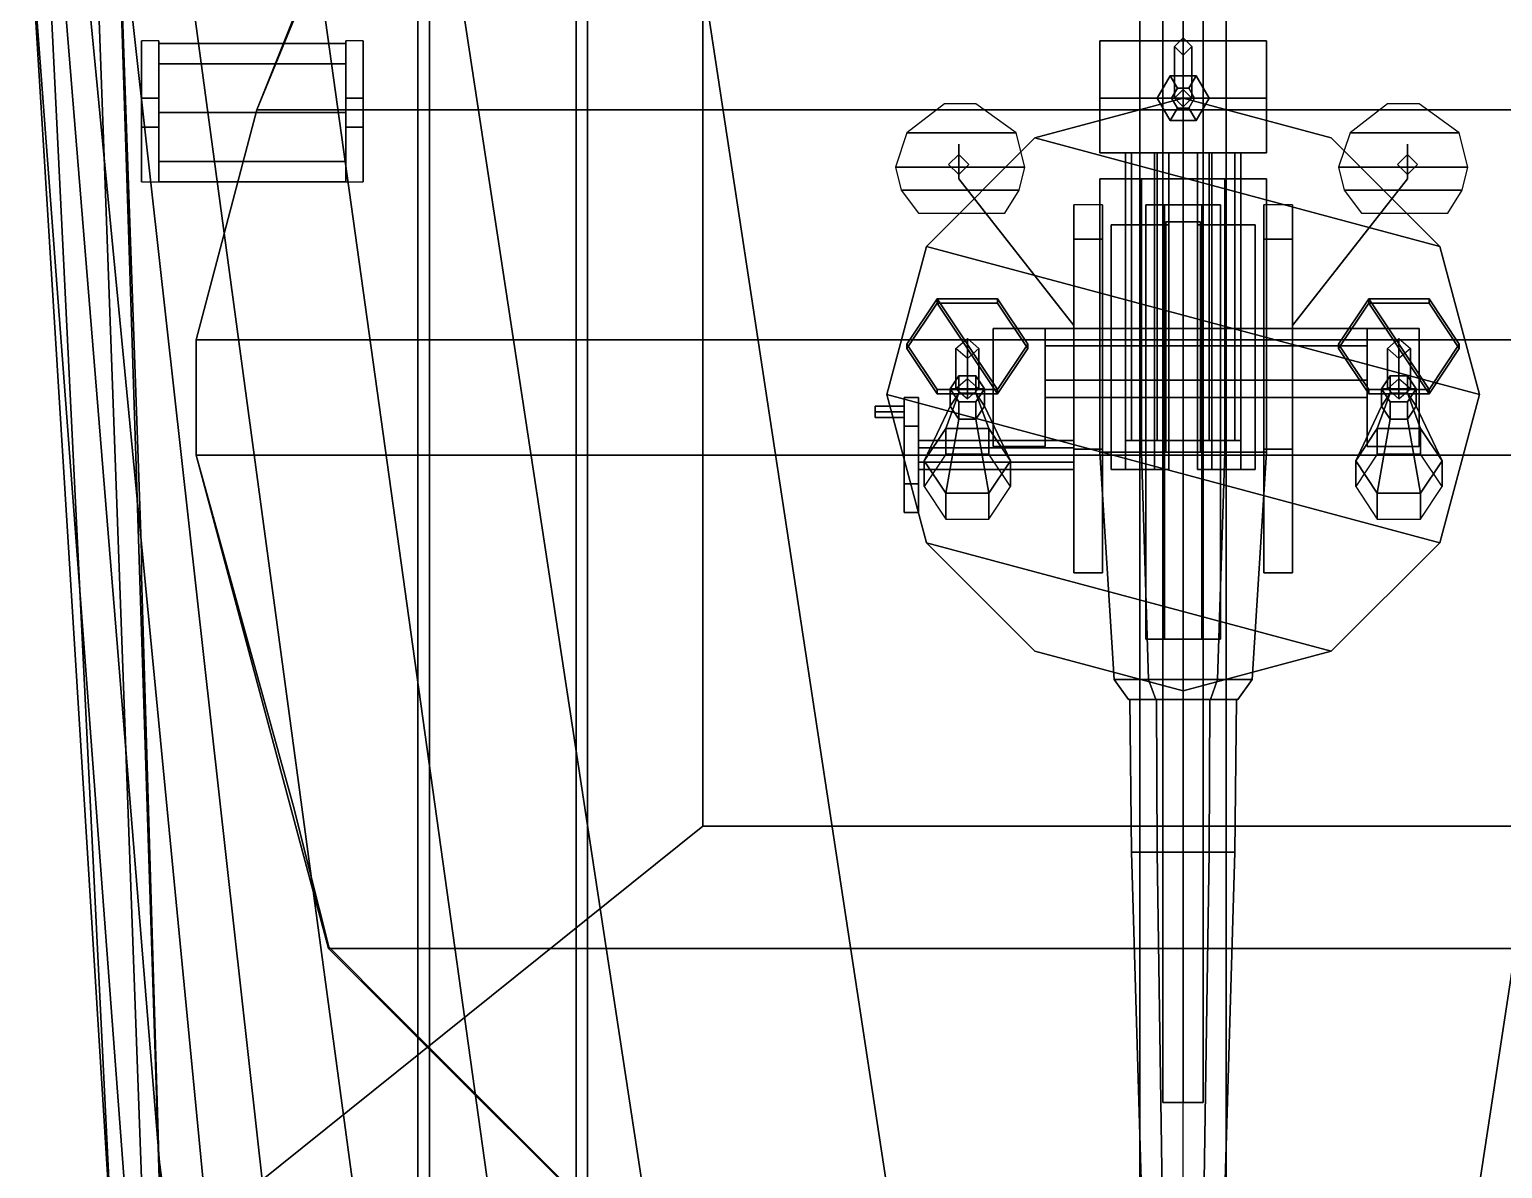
# Model space of a CAD drawing. Header units: millimetres. Extents: x -5 to 5, y -86 to 49.
# Drawn here: x -4.01 to 1.11, y -30.37 to -26.41 of the extents above; entities that cross this region are included whole.
import ezdxf

# ---------------------------------------------------------------- set-up
doc = ezdxf.new("R2010")
doc.units = ezdxf.units.MM
for name, color, linetype in [('deck', 3, 'Continuous'), ('drawing', 9, 'Continuous'), ('gun', 1, 'Continuous'), ('h2', 6, 'Continuous'), ('railings', 6, 'Continuous'), ('rails', 4, 'Continuous'), ('sleeve', 5, 'Continuous'), ('superstructure', 2, 'Continuous'), ('turret', 2, 'Continuous')]:
    doc.layers.add(name, color=color, linetype=linetype)

msp = doc.modelspace()

# ---------------------------------------------------------------- linework, layer by layer
for points in [[(-0.07, -30.14, 18.4), (0, -30.14, 18.47), (0, -25.32, 16.34), (-0.07, -25.32, 16.27)], [(0, -30.14, 18.33), (-0.07, -30.14, 18.4), (-0.07, -25.32, 16.27), (0, -25.32, 16.2)], [(0, -30.14, 18.47), (0.07, -30.14, 18.4), (0.07, -25.32, 16.27), (0, -25.32, 16.34)], [(0.07, -30.14, 18.4), (0, -30.14, 18.33), (0, -25.32, 16.2), (0.07, -25.32, 16.27)], [(0, -30.69, -2.18), (0, -26.03, -2.72), (0.15, -26.03, -2.69), (0.15, -30.69, -2.15)], [(0.15, -30.69, -2.15), (0.15, -26.03, -2.69), (1.7, -26.03, -2.31), (0.99, -30.69, -1.98)], [(0.99, -30.69, -1.98), (1.7, -26.03, -2.31), (2.55, -26.03, -1.96), (1.84, -30.69, -1.75)], [(-3.56, -26.65, 3.3), (-3.56, -26.45, 2.52), (-3.62, -26.45, 2.52), (-3.62, -26.65, 3.3)], [(-3.62, -26.65, 3.3), (-3.62, -26.45, 2.52), (-3.62, -26.94, 2.52), (-3.62, -26.75, 3.3)], [(-3.56, -26.94, 2.52), (-3.56, -26.45, 2.52), (-3.56, -26.65, 3.3), (-3.56, -26.75, 3.3)], [(-3.56, -26.46, 3.21), (-3.56, -26.5303, 3.3797), (-2.91, -26.5303, 3.3797), (-2.91, -26.46, 3.21)], [(-3.56, -26.5303, 3.0403), (-3.56, -26.46, 3.21), (-2.91, -26.46, 3.21), (-2.91, -26.5303, 3.0403)], [(-3.56, -26.46, 3.21), (-3.56, -26.8697, 3.0403), (-3.56, -26.94, 3.21), (-3.56, -26.5303, 3.3797)], [(-3.56, -26.5303, 3.0403), (-3.56, -26.7, 2.97), (-3.56, -26.8697, 3.0403), (-3.56, -26.46, 3.21)], [(-2.91, -26.65, 3.3), (-2.91, -26.45, 2.52), (-2.91, -26.94, 2.52), (-2.91, -26.75, 3.3)], [(-2.85, -26.65, 3.3), (-2.85, -26.45, 2.52), (-2.91, -26.45, 2.52), (-2.91, -26.65, 3.3)], [(-2.91, -26.5303, 3.3797), (-2.91, -26.94, 3.21), (-2.91, -26.8697, 3.0403), (-2.91, -26.46, 3.21)], [(-2.91, -26.46, 3.21), (-2.91, -26.8697, 3.0403), (-2.91, -26.7, 2.97), (-2.91, -26.5303, 3.0403)], [(-2.85, -26.94, 2.52), (-2.85, -26.45, 2.52), (-2.85, -26.65, 3.3), (-2.85, -26.75, 3.3)], [(-3.56, -26.5303, 3.3797), (-3.56, -26.7, 3.45), (-2.91, -26.7, 3.45), (-2.91, -26.5303, 3.3797)], [(-3.56, -26.7, 2.97), (-3.56, -26.5303, 3.0403), (-2.91, -26.5303, 3.0403), (-2.91, -26.7, 2.97)], [(-3.56, -26.5303, 3.3797), (-3.56, -26.94, 3.21), (-3.56, -26.8697, 3.3797), (-3.56, -26.7, 3.45)], [(-2.91, -26.7, 3.45), (-2.91, -26.8697, 3.3797), (-2.91, -26.94, 3.21), (-2.91, -26.5303, 3.3797)], [(-3.56, -26.75, 3.3), (-3.56, -26.65, 3.3), (-3.62, -26.65, 3.3), (-3.62, -26.75, 3.3)], [(-2.85, -26.75, 3.3), (-2.85, -26.65, 3.3), (-2.91, -26.65, 3.3), (-2.91, -26.75, 3.3)], [(-3.56, -26.7, 3.45), (-3.56, -26.8697, 3.3797), (-2.91, -26.8697, 3.3797), (-2.91, -26.7, 3.45)], [(-3.56, -26.8697, 3.0403), (-3.56, -26.7, 2.97), (-2.91, -26.7, 2.97), (-2.91, -26.8697, 3.0403)], [(-3.62, -26.75, 3.3), (-3.62, -26.94, 2.52), (-3.56, -26.94, 2.52), (-3.56, -26.75, 3.3)], [(-2.91, -26.75, 3.3), (-2.91, -26.94, 2.52), (-2.85, -26.94, 2.52), (-2.85, -26.75, 3.3)], [(-3.56, -26.8697, 3.3797), (-3.56, -26.94, 3.21), (-2.91, -26.94, 3.21), (-2.91, -26.8697, 3.3797)], [(-3.56, -26.94, 3.21), (-3.56, -26.8697, 3.0403), (-2.91, -26.8697, 3.0403), (-2.91, -26.94, 3.21)], [(0, -30.14, 18.47), (-0.07, -30.14, 18.4), (0, -30.14, 18.33), (0.07, -30.14, 18.4)]]:
    msp.add_3dface(points)
at = {"layer": 'deck', "color": 3}
for points in [[(-1.67, -29.18, 2.547), (-1.67, -26.03, 2.52), (-3.7, -26.03, 2.52), (-3.55, -30.69, 2.56)], [(3.55, -30.69, 2.56), (1.67, -29.18, 2.547), (-1.67, -29.18, 2.547), (-3.55, -30.69, 2.56)]]:
    msp.add_3dface(points, dxfattribs=at)
at = {"layer": 'drawing', "extrusion": (1, -1.22461e-16, 0)}
msp.add_line((0, -48.93, -5.93), (0, 48.93, -5.93), dxfattribs=at)
at = {"layer": 'gun'}
for points in [[(-0.29, -26.84, 6.32), (-0.29, -26.84, 7.05), (-0.29, -26.45, 7.05), (-0.29, -26.45, 6.32)], [(-0.29, -26.45, 6.32), (-0.29, -26.45, 7.05), (0.29, -26.45, 7.05), (0.29, -26.45, 6.32)], [(-0.29, -26.84, 6.14), (-0.29, -26.84, 6.32), (-0.29, -26.45, 6.32), (-0.29, -26.65, 6.14)], [(-0.29, -26.65, 6.14), (-0.29, -26.45, 6.32), (0.29, -26.45, 6.32), (0.29, -26.65, 6.14)], [(-0.29, -26.45, 7.05), (-0.29, -26.84, 7.05), (0.29, -26.84, 7.05), (0.29, -26.45, 7.05)], [(-0.03, -26.47, 7.38), (0, -26.44, 7.38), (0, -26.44, 7.23), (-0.03, -26.47, 7.26)], [(0, -26.62, 7.23), (-0.03, -26.65, 7.26), (-0.03, -26.47, 7.26), (0, -26.44, 7.23)], [(0.03, -26.47, 7.38), (0, -26.44, 7.38), (-0.03, -26.47, 7.38), (0, -26.5, 7.38)], [(-0.03, -26.65, 7.26), (0, -26.68, 7.29), (0, -26.5, 7.29), (-0.03, -26.47, 7.26)], [(0, -26.5, 7.38), (-0.03, -26.47, 7.38), (-0.03, -26.47, 7.26), (0, -26.5, 7.29)], [(0, -26.44, 7.38), (0.03, -26.47, 7.38), (0.03, -26.47, 7.26), (0, -26.44, 7.23)], [(0.03, -26.65, 7.26), (0, -26.62, 7.23), (0, -26.44, 7.23), (0.03, -26.47, 7.26)], [(0, -26.68, 7.29), (0.03, -26.65, 7.26), (0.03, -26.47, 7.26), (0, -26.5, 7.29)], [(0.03, -26.47, 7.38), (0, -26.5, 7.38), (0, -26.5, 7.29), (0.03, -26.47, 7.26)], [(0.29, -26.45, 7.05), (0.29, -26.84, 7.05), (0.29, -26.84, 6.32), (0.29, -26.45, 6.32)], [(0.29, -26.45, 6.32), (0.29, -26.84, 6.32), (0.29, -26.84, 6.14), (0.29, -26.65, 6.14)], [(-0.045, -26.5721, 7.05), (-0.09, -26.65, 7.05), (-0.09, -26.65, 7.1), (-0.045, -26.5721, 7.1)], [(-0.045, -26.5721, 7.1), (-0.09, -26.65, 7.1), (-0.04, -26.65, 7.19), (-0.02, -26.6154, 7.19)], [(0.045, -26.5721, 7.05), (-0.045, -26.5721, 7.05), (-0.045, -26.5721, 7.1), (0.045, -26.5721, 7.1)], [(0.045, -26.5721, 7.1), (-0.045, -26.5721, 7.1), (-0.02, -26.6154, 7.19), (0.02, -26.6154, 7.19)], [(0.09, -26.65, 7.1), (0.045, -26.5721, 7.1), (0.02, -26.6154, 7.19), (0.04, -26.65, 7.19)], [(0.09, -26.65, 7.05), (0.045, -26.5721, 7.05), (0.045, -26.5721, 7.1), (0.09, -26.65, 7.1)], [(-0.04, -26.65, 7.19), (0.04, -26.65, 7.19), (0.02, -26.6154, 7.19), (-0.02, -26.6154, 7.19)], [(0, -26.62, 7.19), (-0.03, -26.65, 7.19), (-0.03, -26.65, 7.26), (0, -26.62, 7.23)], [(0.03, -26.65, 7.19), (0, -26.62, 7.19), (0, -26.62, 7.23), (0.03, -26.65, 7.26)], [(0.29, -26.65, 6.14), (0.29, -26.84, 6.14), (-0.29, -26.84, 6.14), (-0.29, -26.65, 6.14)], [(-0.09, -26.65, 7.05), (-0.045, -26.7279, 7.05), (-0.045, -26.7279, 7.1), (-0.09, -26.65, 7.1)], [(-0.09, -26.65, 7.1), (-0.045, -26.7279, 7.1), (-0.02, -26.6846, 7.19), (-0.04, -26.65, 7.19)], [(-0.02, -26.6846, 7.19), (0.02, -26.6846, 7.19), (0.04, -26.65, 7.19), (-0.04, -26.65, 7.19)], [(-0.03, -26.65, 7.19), (0, -26.68, 7.19), (0, -26.68, 7.29), (-0.03, -26.65, 7.26)], [(0, -26.68, 7.19), (0.03, -26.65, 7.19), (0.03, -26.65, 7.26), (0, -26.68, 7.29)], [(0.045, -26.7279, 7.1), (0.09, -26.65, 7.1), (0.04, -26.65, 7.19), (0.02, -26.6846, 7.19)], [(0.045, -26.7279, 7.05), (0.09, -26.65, 7.05), (0.09, -26.65, 7.1), (0.045, -26.7279, 7.1)], [(-0.045, -26.7279, 7.1), (0.045, -26.7279, 7.1), (0.02, -26.6846, 7.19), (-0.02, -26.6846, 7.19)], [(-0.045, -26.7279, 7.05), (0.045, -26.7279, 7.05), (0.045, -26.7279, 7.1), (-0.045, -26.7279, 7.1)], [(0.29, -26.84, 6.32), (0.29, -26.84, 7.05), (-0.29, -26.84, 7.05), (-0.29, -26.84, 6.32)], [(0.29, -26.84, 6.14), (0.29, -26.84, 6.32), (-0.29, -26.84, 6.32), (-0.29, -26.84, 6.14)], [(-0.2, -26.84, 6.95), (-0.15, -26.84, 6.9), (-0.15, -27.84, 6.9), (-0.2, -27.84, 6.95)], [(-0.15, -26.84, 7), (-0.2, -26.84, 6.95), (-0.2, -27.84, 6.95), (-0.15, -27.84, 7)], [(-0.09, -26.84, 6.8259), (-0.18, -26.84, 6.67), (-0.18, -27.84, 6.67), (-0.09, -27.84, 6.8259)], [(-0.18, -26.84, 6.67), (-0.09, -26.84, 6.5141), (-0.09, -27.84, 6.5141), (-0.18, -27.84, 6.67)], [(-0.15, -26.84, 6.9), (-0.1, -26.84, 6.95), (-0.1, -27.84, 6.95), (-0.15, -27.84, 6.9)], [(-0.1, -26.84, 6.95), (-0.15, -26.84, 7), (-0.15, -27.84, 7), (-0.1, -27.84, 6.95)], [(-0.09, -26.84, 6.5141), (0.09, -26.84, 6.5141), (0.09, -27.84, 6.5141), (-0.09, -27.84, 6.5141)], [(0.09, -26.84, 6.8259), (-0.09, -26.84, 6.8259), (-0.09, -27.84, 6.8259), (0.09, -27.84, 6.8259)], [(-0.05, -26.84, 6.23), (0, -26.84, 6.18), (0, -27.84, 6.18), (-0.05, -27.84, 6.23)], [(0, -26.84, 6.28), (-0.05, -26.84, 6.23), (-0.05, -27.84, 6.23), (0, -27.84, 6.28)], [(0, -26.84, 6.18), (0.05, -26.84, 6.23), (0.05, -27.84, 6.23), (0, -27.84, 6.18)], [(0.05, -26.84, 6.23), (0, -26.84, 6.28), (0, -27.84, 6.28), (0.05, -27.84, 6.23)], [(0.18, -26.84, 6.67), (0.09, -26.84, 6.8259), (0.09, -27.84, 6.8259), (0.18, -27.84, 6.67)], [(0.09, -26.84, 6.5141), (0.18, -26.84, 6.67), (0.18, -27.84, 6.67), (0.09, -27.84, 6.5141)], [(0.1, -26.84, 6.95), (0.15, -26.84, 6.9), (0.15, -27.84, 6.9), (0.1, -27.84, 6.95)], [(0.15, -26.84, 7), (0.1, -26.84, 6.95), (0.1, -27.84, 6.95), (0.15, -27.84, 7)], [(0.15, -26.84, 6.9), (0.2, -26.84, 6.95), (0.2, -27.84, 6.95), (0.15, -27.84, 6.9)], [(0.2, -26.84, 6.95), (0.15, -26.84, 7), (0.15, -27.84, 7), (0.2, -27.84, 6.95)], [(-0.18, -29.27, 6.67), (-0.09, -29.27, 6.8259), (-0.0925, -28.74, 6.8302), (-0.185, -28.74, 6.67)], [(-0.09, -29.27, 6.5141), (-0.18, -29.27, 6.67), (-0.185, -28.74, 6.67), (-0.0925, -28.74, 6.5098)], [(0.09, -29.27, 6.5141), (-0.09, -29.27, 6.5141), (-0.0925, -28.74, 6.5098), (0.0925, -28.74, 6.5098)], [(-0.09, -29.27, 6.8259), (0.09, -29.27, 6.8259), (0.0925, -28.74, 6.8302), (-0.0925, -28.74, 6.8302)], [(0.09, -29.27, 6.8259), (0.18, -29.27, 6.67), (0.185, -28.74, 6.67), (0.0925, -28.74, 6.8302)], [(0.18, -29.27, 6.67), (0.09, -29.27, 6.5141), (0.0925, -28.74, 6.5098), (0.185, -28.74, 6.67)], [(-0.055, -31.63, 6.5747), (-0.11, -31.63, 6.67), (-0.18, -29.27, 6.67), (-0.09, -29.27, 6.5141)], [(-0.11, -31.63, 6.67), (-0.055, -31.63, 6.7653), (-0.09, -29.27, 6.8259), (-0.18, -29.27, 6.67)], [(0.055, -31.63, 6.5747), (-0.055, -31.63, 6.5747), (-0.09, -29.27, 6.5141), (0.09, -29.27, 6.5141)], [(-0.055, -31.63, 6.7653), (0.055, -31.63, 6.7653), (0.09, -29.27, 6.8259), (-0.09, -29.27, 6.8259)], [(0.11, -31.63, 6.67), (0.055, -31.63, 6.5747), (0.09, -29.27, 6.5141), (0.18, -29.27, 6.67)], [(0.055, -31.63, 6.7653), (0.11, -31.63, 6.67), (0.18, -29.27, 6.67), (0.09, -29.27, 6.8259)]]:
    msp.add_3dface(points, dxfattribs=at)
at = {"layer": 'h2'}
for points in [[(-3.53, -30.69, -0.25), (-3.91, -26.03, -0.25), (-4.01, -26.03, 0.25), (-3.66, -30.69, 0.25)], [(-3.66, -30.69, 0.25), (-4.01, -26.03, 0.25), (-4.01, -26.03, 0.77), (-3.72, -30.69, 0.77)], [(-3.72, -30.69, 0.77), (-4.01, -26.03, 0.77), (-3.95, -26.03, 1.35), (-3.72, -30.69, 1.35)], [(-3.72, -30.69, 1.35), (-3.95, -26.03, 1.35), (-3.78, -26.03, 2.2), (-3.61, -30.69, 2.2)], [(-3.38, -30.69, -0.53), (-3.83, -26.03, -0.53), (-3.91, -26.03, -0.25), (-3.53, -30.69, -0.25)], [(-3.17, -30.69, -0.83), (-3.69, -26.03, -0.83), (-3.83, -26.03, -0.53), (-3.38, -30.69, -0.53)], [(-3.61, -30.69, 2.2), (-3.78, -26.03, 2.2), (-3.7, -26.03, 2.43), (-3.55, -30.69, 2.47)], [(-3.55, -30.69, 2.47), (-3.7, -26.03, 2.43), (-3.7, -26.03, 2.52), (-3.55, -30.69, 2.56)], [(-2.85, -30.69, -1.16), (-3.48, -26.03, -1.16), (-3.69, -26.03, -0.83), (-3.17, -30.69, -0.83)], [(-2.38, -30.69, -1.51), (-3.03, -26.03, -1.65), (-3.48, -26.03, -1.16), (-2.85, -30.69, -1.16)], [(-1.84, -30.69, -1.75), (-2.55, -26.03, -1.96), (-3.03, -26.03, -1.65), (-2.38, -30.69, -1.51)], [(-0.99, -30.69, -1.98), (-1.7, -26.03, -2.31), (-2.55, -26.03, -1.96), (-1.84, -30.69, -1.75)], [(-0.15, -30.69, -2.15), (-0.15, -26.03, -2.69), (-1.7, -26.03, -2.31), (-0.99, -30.69, -1.98)], [(0, -30.69, -2.18), (0, -26.03, -2.72), (-0.15, -26.03, -2.69), (-0.15, -30.69, -2.15)]]:
    msp.add_3dface(points, dxfattribs=at)
at = {"layer": 'railings'}
for points in [[(-3.72, -25.41, 3.15), (-3.72, -25.41, 3.18), (-3.62, -28.23, 3.25), (-3.62, -28.23, 3.22)], [(-3.62, -28.23, 3.22), (-3.62, -28.23, 3.25), (-3.72, -25.41, 3.18), (-3.72, -25.41, 3.15)], [(-3.62, -28.23, 3.73), (-3.62, -28.23, 3.76), (-3.72, -25.41, 3.69), (-3.72, -25.41, 3.66)], [(-3.72, -25.41, 3.66), (-3.72, -25.41, 3.69), (-3.62, -28.23, 3.76), (-3.62, -28.23, 3.73)], [(-3.22, -26.69, 5.6), (-3.22, -26.69, 5.63), (-2.92, -25.96, 5.63), (-2.92, -25.96, 5.6)], [(-2.92, -25.96, 5.6), (-2.92, -25.96, 5.63), (-3.22, -26.69, 5.63), (-3.22, -26.69, 5.6)], [(-2.92, -25.96, 6.11), (-2.92, -25.96, 6.14), (-3.22, -26.69, 6.14), (-3.22, -26.69, 6.11)], [(-3.22, -26.69, 6.11), (-3.22, -26.69, 6.14), (-2.92, -25.96, 6.14), (-2.92, -25.96, 6.11)], [(-3.43, -27.49, 5.6), (-3.43, -27.49, 5.63), (-3.22, -26.69, 5.63), (-3.22, -26.69, 5.6)], [(-3.22, -26.69, 5.6), (-3.22, -26.69, 5.63), (-3.43, -27.49, 5.63), (-3.43, -27.49, 5.6)], [(-3.22, -26.69, 6.11), (-3.22, -26.69, 6.14), (-3.43, -27.49, 6.14), (-3.43, -27.49, 6.11)], [(-3.43, -27.49, 6.11), (-3.43, -27.49, 6.14), (-3.22, -26.69, 6.14), (-3.22, -26.69, 6.11)], [(-3.43, -27.49, 5.6), (-3.43, -27.49, 5.63), (-3.43, -27.81, 5.63), (-3.43, -27.81, 5.6)], [(-3.43, -27.81, 5.6), (-3.43, -27.81, 5.63), (-3.43, -27.49, 5.63), (-3.43, -27.49, 5.6)], [(-3.43, -27.81, 6.11), (-3.43, -27.81, 6.14), (-3.43, -27.49, 6.14), (-3.43, -27.49, 6.11)], [(-3.43, -27.49, 6.11), (-3.43, -27.49, 6.14), (-3.43, -27.81, 6.14), (-3.43, -27.81, 6.11)], [(-3.43, -27.89, 5.03), (-3.43, -27.81, 5.03), (-3.43, -27.81, 6.14), (-3.43, -27.89, 6.14)], [(-3.43, -27.89, 6.14), (-3.43, -27.81, 6.14), (-3.43, -27.81, 5.03), (-3.43, -27.89, 5.03)], [(-3.09, -29.12, 5.6), (-3.09, -29.12, 5.63), (-3.43, -27.89, 5.63), (-3.43, -27.89, 5.6)], [(-3.43, -27.89, 5.6), (-3.43, -27.89, 5.63), (-3.09, -29.12, 5.63), (-3.09, -29.12, 5.6)], [(-3.43, -27.89, 6.11), (-3.43, -27.89, 6.14), (-3.09, -29.12, 6.14), (-3.09, -29.12, 6.11)], [(-3.09, -29.12, 6.11), (-3.09, -29.12, 6.14), (-3.43, -27.89, 6.14), (-3.43, -27.89, 6.11)], [(-3.62, -28.31, 3.76), (-3.62, -28.23, 3.76), (-3.62, -28.23, 2.53), (-3.62, -28.31, 2.53)], [(-3.62, -28.31, 2.53), (-3.62, -28.23, 2.53), (-3.62, -28.23, 3.76), (-3.62, -28.31, 3.76)], [(-3.62, -28.31, 3.22), (-3.62, -28.31, 3.25), (-3.56, -30.33, 3.25), (-3.56, -30.33, 3.22)], [(-3.56, -30.33, 3.22), (-3.56, -30.33, 3.25), (-3.62, -28.31, 3.25), (-3.62, -28.31, 3.22)], [(-3.56, -30.33, 3.73), (-3.56, -30.33, 3.76), (-3.62, -28.31, 3.76), (-3.62, -28.31, 3.73)], [(-3.62, -28.31, 3.73), (-3.62, -28.31, 3.76), (-3.56, -30.33, 3.76), (-3.56, -30.33, 3.73)], [(-3.07, -29.2, 5.03), (-3.09, -29.12, 5.03), (-3.09, -29.12, 6.14), (-3.07, -29.2, 6.14)], [(-3.07, -29.2, 6.14), (-3.09, -29.12, 6.14), (-3.09, -29.12, 5.03), (-3.07, -29.2, 5.03)], [(-3.07, -29.2, 5.6), (-3.07, -29.2, 5.63), (-2.97, -29.6, 5.63), (-2.97, -29.6, 5.6)], [(-2.97, -29.6, 5.6), (-2.97, -29.6, 5.63), (-3.07, -29.2, 5.63), (-3.07, -29.2, 5.6)], [(-2.97, -29.6, 6.11), (-2.97, -29.6, 6.14), (-3.07, -29.2, 6.14), (-3.07, -29.2, 6.11)], [(-3.07, -29.2, 6.11), (-3.07, -29.2, 6.14), (-2.97, -29.6, 6.14), (-2.97, -29.6, 6.11)], [(-2.97, -29.6, 5.6), (-2.97, -29.6, 5.63), (-2.74, -29.83, 5.63), (-2.74, -29.83, 5.6)], [(-2.74, -29.83, 5.6), (-2.74, -29.83, 5.63), (-2.97, -29.6, 5.63), (-2.97, -29.6, 5.6)], [(-2.74, -29.83, 6.11), (-2.74, -29.83, 6.14), (-2.97, -29.6, 6.14), (-2.97, -29.6, 6.11)], [(-2.97, -29.6, 6.11), (-2.97, -29.6, 6.14), (-2.74, -29.83, 6.14), (-2.74, -29.83, 6.11)], [(-2.66, -29.91, 6.14), (-2.74, -29.83, 6.14), (-2.74, -29.83, 5.03), (-2.66, -29.91, 5.03)], [(-2.66, -29.91, 5.03), (-2.74, -29.83, 5.03), (-2.74, -29.83, 6.14), (-2.66, -29.91, 6.14)], [(-1.71, -30.86, 5.6), (-1.71, -30.86, 5.63), (-2.66, -29.91, 5.63), (-2.66, -29.91, 5.6)], [(-2.66, -29.91, 5.6), (-2.66, -29.91, 5.63), (-1.71, -30.86, 5.63), (-1.71, -30.86, 5.6)], [(-2.66, -29.91, 6.11), (-2.66, -29.91, 6.14), (-1.71, -30.86, 6.14), (-1.71, -30.86, 6.11)], [(-1.71, -30.86, 6.11), (-1.71, -30.86, 6.14), (-2.66, -29.91, 6.14), (-2.66, -29.91, 6.11)], [(-3.55, -30.41, 3.76), (-3.56, -30.33, 3.76), (-3.56, -30.33, 2.55), (-3.55, -30.41, 2.55)], [(-3.55, -30.41, 2.55), (-3.56, -30.33, 2.55), (-3.56, -30.33, 3.76), (-3.55, -30.41, 3.76)]]:
    msp.add_3dface(points, dxfattribs=at)
at = {"layer": 'rails'}
for points in [[(-2.66, -26.03, 2.6), (-2.66, -26.03, 2.52), (-2.66, -30.69, 2.56), (-2.66, -30.69, 2.64)], [(-2.62, -30.69, 2.64), (-2.62, -26.03, 2.6), (-2.66, -26.03, 2.6), (-2.66, -30.69, 2.64)], [(-2.62, -30.69, 2.56), (-2.62, -26.03, 2.52), (-2.62, -26.03, 2.6), (-2.62, -30.69, 2.64)], [(-2.07, -30.69, 2.64), (-2.07, -26.03, 2.6), (-2.11, -26.03, 2.6), (-2.11, -30.69, 2.64)], [(-2.11, -26.03, 2.6), (-2.11, -26.03, 2.52), (-2.11, -30.69, 2.56), (-2.11, -30.69, 2.64)], [(-2.07, -30.69, 2.56), (-2.07, -26.03, 2.52), (-2.07, -26.03, 2.6), (-2.07, -30.69, 2.64)]]:
    msp.add_3dface(points, dxfattribs=at)
at = {"layer": 'sleeve'}
for points in [[(0.29, -26.93, 6.67), (-0.29, -26.93, 6.67), (-0.145, -26.93, 6.9211), (0.145, -26.93, 6.9211)], [(-0.145, -26.93, 6.9211), (-0.29, -26.93, 6.67), (-0.29, -27.88, 6.67), (-0.145, -27.88, 6.9211)], [(0.145, -26.93, 6.4189), (-0.145, -26.93, 6.4189), (-0.29, -26.93, 6.67), (0.29, -26.93, 6.67)], [(-0.29, -26.93, 6.67), (-0.145, -26.93, 6.4189), (-0.145, -27.88, 6.4189), (-0.29, -27.88, 6.67)], [(-0.145, -26.93, 6.4189), (0.145, -26.93, 6.4189), (0.145, -27.88, 6.4189), (-0.145, -27.88, 6.4189)], [(0.145, -26.93, 6.9211), (-0.145, -26.93, 6.9211), (-0.145, -27.88, 6.9211), (0.145, -27.88, 6.9211)], [(0.29, -26.93, 6.67), (0.145, -26.93, 6.9211), (0.145, -27.88, 6.9211), (0.29, -27.88, 6.67)], [(0.145, -26.93, 6.4189), (0.29, -26.93, 6.67), (0.29, -27.88, 6.67), (0.145, -27.88, 6.4189)], [(0.065, -27.02, 6.0974), (-0.065, -27.02, 6.0974), (-0.13, -27.02, 6.21), (0.13, -27.02, 6.21)], [(0.13, -27.02, 6.21), (-0.13, -27.02, 6.21), (-0.065, -27.02, 6.3226), (0.065, -27.02, 6.3226)], [(-0.13, -27.02, 6.21), (-0.065, -27.02, 6.0974), (-0.065, -28.53, 6.0974), (-0.13, -28.53, 6.21)], [(-0.065, -27.02, 6.3226), (-0.13, -27.02, 6.21), (-0.13, -28.53, 6.21), (-0.065, -28.53, 6.3226)], [(-0.065, -27.02, 6.0974), (0.065, -27.02, 6.0974), (0.065, -28.53, 6.0974), (-0.065, -28.53, 6.0974)], [(0.065, -27.02, 6.3226), (-0.065, -27.02, 6.3226), (-0.065, -28.53, 6.3226), (0.065, -28.53, 6.3226)], [(0.065, -27.02, 6.0974), (0.13, -27.02, 6.21), (0.13, -28.53, 6.21), (0.065, -28.53, 6.0974)], [(0.13, -27.02, 6.21), (0.065, -27.02, 6.3226), (0.065, -28.53, 6.3226), (0.13, -28.53, 6.21)], [(0.06, -27.08, 6.32), (0.06, -27.88, 6.32), (-0.06, -27.88, 6.32), (-0.06, -27.08, 6.32)], [(-0.06, -27.08, 6.38), (-0.06, -27.88, 6.38), (0.06, -27.88, 6.38), (0.06, -27.08, 6.38)], [(-0.06, -27.08, 6.32), (-0.06, -27.08, 6.38), (0.06, -27.08, 6.38), (0.06, -27.08, 6.32)], [(-0.06, -27.88, 6.32), (-0.06, -27.88, 6.38), (-0.06, -27.08, 6.38), (-0.06, -27.08, 6.32)], [(0.06, -27.08, 6.38), (0.06, -27.88, 6.38), (0.06, -27.88, 6.32), (0.06, -27.08, 6.32)], [(-0.05, -27.09, 6.97), (-0.25, -27.09, 6.97), (-0.2, -27.09, 7.0566), (-0.1, -27.09, 7.0566)], [(-0.1, -27.09, 6.8834), (-0.2, -27.09, 6.8834), (-0.25, -27.09, 6.97), (-0.05, -27.09, 6.97)], [(-0.25, -27.09, 6.97), (-0.2, -27.09, 6.8834), (-0.2, -27.94, 6.8834), (-0.25, -27.94, 6.97)], [(-0.2, -27.09, 7.0566), (-0.25, -27.09, 6.97), (-0.25, -27.94, 6.97), (-0.2, -27.94, 7.0566)], [(-0.2, -27.09, 6.8834), (-0.1, -27.09, 6.8834), (-0.1, -27.94, 6.8834), (-0.2, -27.94, 6.8834)], [(-0.1, -27.09, 7.0566), (-0.2, -27.09, 7.0566), (-0.2, -27.94, 7.0566), (-0.1, -27.94, 7.0566)], [(-0.1, -27.09, 6.8834), (-0.05, -27.09, 6.97), (-0.05, -27.94, 6.97), (-0.1, -27.94, 6.8834)], [(-0.05, -27.09, 6.97), (-0.1, -27.09, 7.0566), (-0.1, -27.94, 7.0566), (-0.05, -27.94, 6.97)], [(0.2, -27.09, 6.8834), (0.1, -27.09, 6.8834), (0.05, -27.09, 6.97), (0.25, -27.09, 6.97)], [(0.25, -27.09, 6.97), (0.05, -27.09, 6.97), (0.1, -27.09, 7.0566), (0.2, -27.09, 7.0566)], [(0.05, -27.09, 6.97), (0.1, -27.09, 6.8834), (0.1, -27.94, 6.8834), (0.05, -27.94, 6.97)], [(0.1, -27.09, 7.0566), (0.05, -27.09, 6.97), (0.05, -27.94, 6.97), (0.1, -27.94, 7.0566)], [(0.1, -27.09, 6.8834), (0.2, -27.09, 6.8834), (0.2, -27.94, 6.8834), (0.1, -27.94, 6.8834)], [(0.2, -27.09, 7.0566), (0.1, -27.09, 7.0566), (0.1, -27.94, 7.0566), (0.2, -27.94, 7.0566)], [(0.2, -27.09, 6.8834), (0.25, -27.09, 6.97), (0.25, -27.94, 6.97), (0.2, -27.94, 6.8834)], [(0.25, -27.09, 6.97), (0.2, -27.09, 7.0566), (0.2, -27.94, 7.0566), (0.25, -27.94, 6.97)], [(-0.66, -27.86, 6.47), (-0.66, -27.86, 6.89), (-0.66, -27.45, 6.89), (-0.66, -27.45, 6.47)], [(-0.66, -27.45, 6.47), (-0.66, -27.45, 6.89), (-0.48, -27.45, 6.89), (-0.48, -27.45, 6.47)], [(-0.48, -27.45, 6.47), (-0.48, -27.86, 6.47), (-0.66, -27.86, 6.47), (-0.66, -27.45, 6.47)], [(-0.66, -27.45, 6.89), (-0.66, -27.86, 6.89), (-0.48, -27.86, 6.89), (-0.48, -27.45, 6.89)], [(0.64, -27.45, 6.59), (0.64, -27.51, 6.4861), (-0.48, -27.51, 6.4861), (-0.48, -27.45, 6.59)], [(0.64, -27.51, 6.6939), (0.64, -27.45, 6.59), (-0.48, -27.45, 6.59), (-0.48, -27.51, 6.6939)], [(-0.48, -27.45, 6.89), (-0.48, -27.86, 6.89), (-0.48, -27.86, 6.47), (-0.48, -27.45, 6.47)], [(0.64, -27.45, 6.48), (0.64, -27.45, 6.76), (0.82, -27.45, 6.76), (0.82, -27.45, 6.48)], [(0.64, -27.86, 6.48), (0.64, -27.86, 6.76), (0.64, -27.45, 6.76), (0.64, -27.45, 6.48)], [(0.82, -27.45, 6.48), (0.82, -27.86, 6.48), (0.64, -27.86, 6.48), (0.64, -27.45, 6.48)], [(0.64, -27.45, 6.76), (0.64, -27.86, 6.76), (0.82, -27.86, 6.76), (0.82, -27.45, 6.76)], [(0.82, -27.45, 6.76), (0.82, -27.86, 6.76), (0.82, -27.86, 6.48), (0.82, -27.45, 6.48)], [(0.64, -27.51, 6.4861), (0.64, -27.63, 6.4861), (-0.48, -27.63, 6.4861), (-0.48, -27.51, 6.4861)], [(0.64, -27.63, 6.6939), (0.64, -27.51, 6.6939), (-0.48, -27.51, 6.6939), (-0.48, -27.63, 6.6939)], [(0.64, -27.63, 6.4861), (0.64, -27.69, 6.59), (-0.48, -27.69, 6.59), (-0.48, -27.63, 6.4861)], [(0.64, -27.69, 6.59), (0.64, -27.63, 6.6939), (-0.48, -27.63, 6.6939), (-0.48, -27.69, 6.59)], [(-0.48, -27.86, 6.47), (-0.48, -27.86, 6.89), (-0.66, -27.86, 6.89), (-0.66, -27.86, 6.47)], [(-0.145, -27.88, 6.9211), (-0.29, -27.88, 6.67), (-0.24, -28.67, 6.67), (-0.12, -28.67, 6.8778)], [(-0.29, -27.88, 6.67), (-0.145, -27.88, 6.4189), (-0.12, -28.67, 6.4622), (-0.24, -28.67, 6.67)], [(-0.145, -27.88, 6.4189), (0.145, -27.88, 6.4189), (0.12, -28.67, 6.4622), (-0.12, -28.67, 6.4622)], [(0.145, -27.88, 6.9211), (-0.145, -27.88, 6.9211), (-0.12, -28.67, 6.8778), (0.12, -28.67, 6.8778)], [(0.06, -27.88, 6.32), (0.06, -27.88, 6.38), (-0.06, -27.88, 6.38), (-0.06, -27.88, 6.32)], [(0.29, -27.88, 6.67), (0.145, -27.88, 6.9211), (0.12, -28.67, 6.8778), (0.24, -28.67, 6.67)], [(0.145, -27.88, 6.4189), (0.29, -27.88, 6.67), (0.24, -28.67, 6.67), (0.12, -28.67, 6.4622)], [(0.82, -27.86, 6.48), (0.82, -27.86, 6.76), (0.64, -27.86, 6.76), (0.64, -27.86, 6.48)], [(-0.1, -27.94, 7.0566), (-0.2, -27.94, 7.0566), (-0.25, -27.94, 6.97), (-0.05, -27.94, 6.97)], [(-0.05, -27.94, 6.97), (-0.25, -27.94, 6.97), (-0.2, -27.94, 6.8834), (-0.1, -27.94, 6.8834)], [(0.25, -27.94, 6.97), (0.05, -27.94, 6.97), (0.1, -27.94, 6.8834), (0.2, -27.94, 6.8834)], [(0.2, -27.94, 7.0566), (0.1, -27.94, 7.0566), (0.05, -27.94, 6.97), (0.25, -27.94, 6.97)], [(0.13, -28.53, 6.21), (-0.13, -28.53, 6.21), (-0.065, -28.53, 6.0974), (0.065, -28.53, 6.0974)], [(0.065, -28.53, 6.3226), (-0.065, -28.53, 6.3226), (-0.13, -28.53, 6.21), (0.13, -28.53, 6.21)], [(-0.19, -28.74, 6.67), (-0.095, -28.74, 6.8345), (-0.12, -28.67, 6.8778), (-0.24, -28.67, 6.67)], [(-0.095, -28.74, 6.5055), (-0.19, -28.74, 6.67), (-0.24, -28.67, 6.67), (-0.12, -28.67, 6.4622)], [(0.095, -28.74, 6.5055), (-0.095, -28.74, 6.5055), (-0.12, -28.67, 6.4622), (0.12, -28.67, 6.4622)], [(-0.095, -28.74, 6.8345), (0.095, -28.74, 6.8345), (0.12, -28.67, 6.8778), (-0.12, -28.67, 6.8778)], [(0.095, -28.74, 6.8345), (0.19, -28.74, 6.67), (0.24, -28.67, 6.67), (0.12, -28.67, 6.8778)], [(0.19, -28.74, 6.67), (0.095, -28.74, 6.5055), (0.12, -28.67, 6.4622), (0.24, -28.67, 6.67)], [(-0.19, -28.74, 6.67), (0.19, -28.74, 6.67), (0.095, -28.74, 6.8345), (-0.095, -28.74, 6.8345)], [(-0.095, -28.74, 6.5055), (0.095, -28.74, 6.5055), (0.19, -28.74, 6.67), (-0.19, -28.74, 6.67)]]:
    msp.add_3dface(points, dxfattribs=at)
at = {"layer": 'superstructure'}
for points in [[(3.22, -26.69, 5.03), (1.62, -22.69, 5.03), (-1.62, -22.69, 5.03), (-3.22, -26.69, 5.03)], [(-1.62, -22.69, 5.03), (-1.62, -22.69, 4.92), (-3.22, -26.69, 4.92), (-3.22, -26.69, 5.03)], [(-1.67, -24.16, 4.92), (-1.67, -26.03, 2.52), (-1.67, -29.18, 2.547), (-1.67, -29.18, 4.92)], [(-3.22, -26.69, 5.03), (-3.43, -27.49, 5.03), (3.43, -27.49, 5.03), (3.22, -26.69, 5.03)], [(-3.22, -26.69, 4.92), (-3.43, -27.49, 4.92), (-3.43, -27.49, 5.03), (-3.22, -26.69, 5.03)], [(-3.43, -27.49, 4.92), (-3.43, -27.89, 4.92), (-3.43, -27.89, 5.03), (-3.43, -27.49, 5.03)], [(-3.43, -27.49, 5.03), (-3.43, -27.89, 5.03), (3.43, -27.89, 5.03), (3.43, -27.49, 5.03)], [(-3.43, -27.89, 4.92), (-2.9705, -29.605, 4.92), (-2.9705, -29.605, 5.03), (-3.43, -27.89, 5.03)], [(-3.43, -27.89, 5.03), (-2.9705, -29.605, 5.03), (2.9705, -29.605, 5.03), (3.43, -27.89, 5.03)], [(-1.67, -29.18, 4.92), (-1.67, -29.18, 2.547), (1.67, -29.18, 2.547), (1.67, -29.18, 4.92)], [(-2.9705, -29.605, 4.92), (-1.715, -30.8605, 4.92), (-1.715, -30.8605, 5.03), (-2.9705, -29.605, 5.03)], [(-2.9705, -29.605, 5.03), (-1.715, -30.8605, 5.03), (1.715, -30.8605, 5.03), (2.9705, -29.605, 5.03)]]:
    msp.add_3dface(points, dxfattribs=at)
at = {"layer": 'turret'}
for points in [[(-0.83, -26.67, 5.83), (-0.96, -26.77, 5.83), (-0.58, -26.77, 5.83), (-0.72, -26.67, 5.83)], [(0.515, -26.788, 5.31), (0, -26.65, 5.31), (-0.515, -26.788, 5.31), (0.892, -27.165, 5.31)], [(-0.515, -26.788, 5.31), (0, -26.65, 5.31), (0, -26.65, 5.03), (-0.515, -26.788, 5.03)], [(0, -26.65, 5.31), (0.515, -26.788, 5.31), (0.515, -26.788, 5.03), (0, -26.65, 5.03)], [(0.71, -26.67, 5.83), (0.58, -26.77, 5.83), (0.96, -26.77, 5.83), (0.82, -26.67, 5.83)], [(-0.96, -26.77, 5.83), (-1, -26.89, 5.83), (-0.55, -26.89, 5.83), (-0.58, -26.77, 5.83)], [(0.58, -26.77, 5.83), (0.54, -26.89, 5.83), (0.99, -26.89, 5.83), (0.96, -26.77, 5.83)], [(0.892, -27.165, 5.31), (-0.515, -26.788, 5.31), (-0.892, -27.165, 5.31), (1.03, -27.68, 5.31)], [(-0.892, -27.165, 5.31), (-0.515, -26.788, 5.31), (-0.515, -26.788, 5.03), (-0.892, -27.165, 5.03)], [(-0.78, -26.93, 5.51), (-0.78, -26.93, 5.67), (-0.78, -26.81, 5.67), (-0.78, -26.81, 5.51)], [(0.515, -26.788, 5.31), (0.892, -27.165, 5.31), (0.892, -27.165, 5.03), (0.515, -26.788, 5.03)], [(0.78, -26.93, 5.51), (0.78, -26.93, 5.67), (0.78, -26.81, 5.67), (0.78, -26.81, 5.51)], [(-0.78, -26.845, 5.39), (-0.745, -26.88, 5.39), (-0.78, -26.915, 5.39), (-0.815, -26.88, 5.39)], [(-0.78, -26.845, 5.39), (-0.815, -26.88, 5.39), (-0.815, -26.88, 5.83), (-0.78, -26.845, 5.83)], [(-0.815, -26.88, 5.39), (-0.78, -26.915, 5.39), (-0.78, -26.915, 5.83), (-0.815, -26.88, 5.83)], [(-0.745, -26.88, 5.39), (-0.78, -26.845, 5.39), (-0.78, -26.845, 5.83), (-0.745, -26.88, 5.83)], [(-0.78, -26.915, 5.39), (-0.745, -26.88, 5.39), (-0.745, -26.88, 5.83), (-0.78, -26.915, 5.83)], [(0.78, -26.845, 5.39), (0.745, -26.88, 5.39), (0.745, -26.88, 5.83), (0.78, -26.845, 5.83)], [(0.78, -26.845, 5.39), (0.815, -26.88, 5.39), (0.78, -26.915, 5.39), (0.745, -26.88, 5.39)], [(0.745, -26.88, 5.39), (0.78, -26.915, 5.39), (0.78, -26.915, 5.83), (0.745, -26.88, 5.83)], [(0.815, -26.88, 5.39), (0.78, -26.845, 5.39), (0.78, -26.845, 5.83), (0.815, -26.88, 5.83)], [(0.78, -26.915, 5.39), (0.815, -26.88, 5.39), (0.815, -26.88, 5.83), (0.78, -26.915, 5.83)], [(-1, -26.89, 5.83), (-0.98, -26.97, 5.83), (-0.57, -26.97, 5.83), (-0.55, -26.89, 5.83)], [(-0.38, -27.44, 5.39), (-0.38, -27.44, 5.67), (-0.78, -26.93, 5.67), (-0.78, -26.93, 5.51)], [(0.38, -27.44, 5.39), (0.38, -27.44, 5.67), (0.78, -26.93, 5.67), (0.78, -26.93, 5.51)], [(0.54, -26.89, 5.83), (0.56, -26.97, 5.83), (0.97, -26.97, 5.83), (0.99, -26.89, 5.83)], [(-0.98, -26.97, 5.83), (-0.92, -27.05, 5.83), (-0.62, -27.05, 5.83), (-0.57, -26.97, 5.83)], [(0.56, -26.97, 5.83), (0.62, -27.05, 5.83), (0.92, -27.05, 5.83), (0.97, -26.97, 5.83)], [(-0.38, -27.02, 5.31), (-0.38, -27.14, 5.63), (-0.28, -27.14, 5.63), (-0.28, -27.02, 5.31)], [(-0.38, -28.3, 5.31), (-0.38, -28.3, 5.63), (-0.38, -27.14, 5.63), (-0.38, -27.02, 5.31)], [(-0.28, -27.14, 5.63), (-0.28, -28.3, 5.63), (-0.28, -28.3, 5.31), (-0.28, -27.02, 5.31)], [(0.28, -27.02, 5.31), (0.28, -27.14, 5.63), (0.38, -27.14, 5.63), (0.38, -27.02, 5.31)], [(0.28, -28.3, 5.31), (0.28, -28.3, 5.63), (0.28, -27.14, 5.63), (0.28, -27.02, 5.31)], [(0.38, -27.14, 5.63), (0.38, -28.3, 5.63), (0.38, -28.3, 5.31), (0.38, -27.02, 5.31)], [(1.03, -27.68, 5.31), (-0.892, -27.165, 5.31), (-1.03, -27.68, 5.31), (0.892, -28.195, 5.31)], [(-1.03, -27.68, 5.31), (-0.892, -27.165, 5.31), (-0.892, -27.165, 5.03), (-1.03, -27.68, 5.03)], [(-0.38, -27.14, 5.63), (-0.38, -27.49, 6.46), (-0.28, -27.49, 6.46), (-0.28, -27.14, 5.63)], [(-0.38, -28.3, 5.63), (-0.38, -27.87, 6.46), (-0.38, -27.49, 6.46), (-0.38, -27.14, 5.63)], [(-0.28, -27.49, 6.46), (-0.28, -27.87, 6.46), (-0.28, -28.3, 5.63), (-0.28, -27.14, 5.63)], [(0.28, -28.3, 5.63), (0.28, -27.87, 6.46), (0.28, -27.49, 6.46), (0.28, -27.14, 5.63)], [(0.28, -27.14, 5.63), (0.28, -27.49, 6.46), (0.38, -27.49, 6.46), (0.38, -27.14, 5.63)], [(0.38, -27.49, 6.46), (0.38, -27.87, 6.46), (0.38, -28.3, 5.63), (0.38, -27.14, 5.63)], [(0.892, -27.165, 5.31), (1.03, -27.68, 5.31), (1.03, -27.68, 5.03), (0.892, -27.165, 5.03)], [(-0.96, -27.505, 6.0808), (-0.855, -27.6625, 6.1717), (-0.645, -27.6625, 6.1717), (-0.855, -27.3475, 5.9898)], [(-0.855, -27.3625, 5.9638), (-0.96, -27.52, 6.0548), (-0.96, -27.505, 6.0808), (-0.855, -27.3475, 5.9898)], [(-0.855, -27.6775, 6.1457), (-0.96, -27.52, 6.0548), (-0.855, -27.3625, 5.9638), (-0.645, -27.6775, 6.1457)], [(-0.855, -27.3475, 5.9898), (-0.645, -27.6625, 6.1717), (-0.54, -27.505, 6.0808), (-0.645, -27.3475, 5.9898)], [(-0.645, -27.3625, 5.9638), (-0.855, -27.3625, 5.9638), (-0.855, -27.3475, 5.9898), (-0.645, -27.3475, 5.9898)], [(-0.645, -27.6775, 6.1457), (-0.855, -27.3625, 5.9638), (-0.645, -27.3625, 5.9638), (-0.54, -27.52, 6.0548)], [(-0.54, -27.52, 6.0548), (-0.645, -27.3625, 5.9638), (-0.645, -27.3475, 5.9898), (-0.54, -27.505, 6.0808)], [(0.645, -27.3625, 5.9638), (0.54, -27.52, 6.0548), (0.54, -27.505, 6.0808), (0.645, -27.3475, 5.9898)], [(0.54, -27.505, 6.0808), (0.645, -27.6625, 6.1717), (0.855, -27.6625, 6.1717), (0.645, -27.3475, 5.9898)], [(0.645, -27.6775, 6.1457), (0.54, -27.52, 6.0548), (0.645, -27.3625, 5.9638), (0.855, -27.6775, 6.1457)], [(0.855, -27.3625, 5.9638), (0.645, -27.3625, 5.9638), (0.645, -27.3475, 5.9898), (0.855, -27.3475, 5.9898)], [(0.645, -27.3475, 5.9898), (0.855, -27.6625, 6.1717), (0.96, -27.505, 6.0808), (0.855, -27.3475, 5.9898)], [(0.855, -27.6775, 6.1457), (0.645, -27.3625, 5.9638), (0.855, -27.3625, 5.9638), (0.96, -27.52, 6.0548)], [(0.96, -27.52, 6.0548), (0.855, -27.3625, 5.9638), (0.855, -27.3475, 5.9898), (0.96, -27.505, 6.0808)], [(-0.75, -27.6254, 5.7923), (-0.79, -27.66, 5.8123), (-0.79, -27.52, 6.0548), (-0.75, -27.4854, 6.0348)], [(-0.71, -27.66, 5.8123), (-0.75, -27.6254, 5.7923), (-0.75, -27.4854, 6.0348), (-0.71, -27.52, 6.0548)], [(-0.38, -27.49, 6.46), (-0.38, -27.49, 6.88), (-0.28, -27.49, 6.88), (-0.28, -27.49, 6.46)], [(-0.38, -27.49, 6.88), (-0.38, -27.87, 6.88), (-0.28, -27.87, 6.88), (-0.28, -27.49, 6.88)], [(-0.38, -27.87, 6.46), (-0.38, -27.87, 6.88), (-0.38, -27.49, 6.88), (-0.38, -27.49, 6.46)], [(-0.28, -27.49, 6.88), (-0.28, -27.87, 6.88), (-0.28, -27.87, 6.46), (-0.28, -27.49, 6.46)], [(0.28, -27.49, 6.46), (0.28, -27.49, 6.88), (0.38, -27.49, 6.88), (0.38, -27.49, 6.46)], [(0.28, -27.87, 6.46), (0.28, -27.87, 6.88), (0.28, -27.49, 6.88), (0.28, -27.49, 6.46)], [(0.28, -27.49, 6.88), (0.28, -27.87, 6.88), (0.38, -27.87, 6.88), (0.38, -27.49, 6.88)], [(0.38, -27.49, 6.88), (0.38, -27.87, 6.88), (0.38, -27.87, 6.46), (0.38, -27.49, 6.46)], [(0.75, -27.6254, 5.7923), (0.71, -27.66, 5.8123), (0.71, -27.52, 6.0548), (0.75, -27.4854, 6.0348)], [(0.79, -27.66, 5.8123), (0.75, -27.6254, 5.7923), (0.75, -27.4854, 6.0348), (0.79, -27.52, 6.0548)], [(-0.96, -27.52, 6.0548), (-0.855, -27.6775, 6.1457), (-0.855, -27.6625, 6.1717), (-0.96, -27.505, 6.0808)], [(-0.79, -27.66, 5.8123), (-0.75, -27.6946, 5.8323), (-0.75, -27.5546, 6.0748), (-0.79, -27.52, 6.0548)], [(-0.75, -27.6946, 5.8323), (-0.71, -27.66, 5.8123), (-0.71, -27.52, 6.0548), (-0.75, -27.5546, 6.0748)], [(-0.645, -27.6775, 6.1457), (-0.54, -27.52, 6.0548), (-0.54, -27.505, 6.0808), (-0.645, -27.6625, 6.1717)], [(0.54, -27.52, 6.0548), (0.645, -27.6775, 6.1457), (0.645, -27.6625, 6.1717), (0.54, -27.505, 6.0808)], [(0.71, -27.66, 5.8123), (0.75, -27.6946, 5.8323), (0.75, -27.5546, 6.0748), (0.71, -27.52, 6.0548)], [(0.75, -27.6946, 5.8323), (0.79, -27.66, 5.8123), (0.79, -27.52, 6.0548), (0.75, -27.5546, 6.0748)], [(0.855, -27.6775, 6.1457), (0.96, -27.52, 6.0548), (0.96, -27.505, 6.0808), (0.855, -27.6625, 6.1717)], [(-0.81, -27.66, 5.8123), (-0.69, -27.66, 5.8123), (-0.72, -27.615, 5.7863), (-0.78, -27.615, 5.7863)], [(-0.78, -27.675, 5.6824), (-0.81, -27.72, 5.7084), (-0.81, -27.66, 5.8123), (-0.78, -27.615, 5.7863)], [(-0.72, -27.675, 5.6824), (-0.78, -27.675, 5.6824), (-0.78, -27.615, 5.7863), (-0.72, -27.615, 5.7863)], [(-0.69, -27.72, 5.7084), (-0.72, -27.675, 5.6824), (-0.72, -27.615, 5.7863), (-0.69, -27.66, 5.8123)], [(0.69, -27.66, 5.8123), (0.81, -27.66, 5.8123), (0.78, -27.615, 5.7863), (0.72, -27.615, 5.7863)], [(0.72, -27.675, 5.6824), (0.69, -27.72, 5.7084), (0.69, -27.66, 5.8123), (0.72, -27.615, 5.7863)], [(0.78, -27.675, 5.6824), (0.72, -27.675, 5.6824), (0.72, -27.615, 5.7863), (0.78, -27.615, 5.7863)], [(0.81, -27.72, 5.7084), (0.78, -27.675, 5.6824), (0.78, -27.615, 5.7863), (0.81, -27.66, 5.8123)], [(0.892, -28.195, 5.31), (-1.03, -27.68, 5.31), (-0.892, -28.195, 5.31), (0.515, -28.572, 5.31)], [(-0.892, -28.195, 5.31), (-1.03, -27.68, 5.31), (-1.03, -27.68, 5.03), (-0.892, -28.195, 5.03)], [(-0.97, -27.99, 6.0932), (-0.97, -27.79, 6.0932), (-0.97, -27.69, 5.92), (-0.97, -28.09, 5.92)], [(-0.92, -27.79, 6.0932), (-0.92, -27.69, 5.92), (-0.97, -27.69, 5.92), (-0.97, -27.79, 6.0932)], [(-0.97, -28.09, 5.92), (-0.97, -27.69, 5.92), (-0.97, -27.79, 5.7468), (-0.97, -27.99, 5.7468)], [(-0.92, -27.69, 5.92), (-0.92, -27.79, 5.7468), (-0.97, -27.79, 5.7468), (-0.97, -27.69, 5.92)], [(-0.92, -28.09, 5.92), (-0.92, -27.69, 5.92), (-0.92, -27.79, 6.0932), (-0.92, -27.99, 6.0932)], [(-0.92, -27.99, 5.7468), (-0.92, -27.79, 5.7468), (-0.92, -27.69, 5.92), (-0.92, -28.09, 5.92)], [(-0.825, -27.7975, 5.3143), (-0.9, -27.91, 5.3793), (-0.81, -27.72, 5.7084), (-0.78, -27.675, 5.6824)], [(-0.855, -27.6775, 6.1457), (-0.645, -27.6775, 6.1457), (-0.645, -27.6625, 6.1717), (-0.855, -27.6625, 6.1717)], [(-0.675, -27.7975, 5.3143), (-0.825, -27.7975, 5.3143), (-0.78, -27.675, 5.6824), (-0.72, -27.675, 5.6824)], [(-0.78, -27.705, 5.8383), (-0.72, -27.705, 5.8383), (-0.69, -27.66, 5.8123), (-0.81, -27.66, 5.8123)], [(-0.81, -27.72, 5.7084), (-0.78, -27.765, 5.7344), (-0.78, -27.705, 5.8383), (-0.81, -27.66, 5.8123)], [(-0.72, -27.765, 5.7344), (-0.69, -27.72, 5.7084), (-0.69, -27.66, 5.8123), (-0.72, -27.705, 5.8383)], [(-0.6, -27.91, 5.3793), (-0.675, -27.7975, 5.3143), (-0.72, -27.675, 5.6824), (-0.69, -27.72, 5.7084)], [(0.675, -27.7975, 5.3143), (0.6, -27.91, 5.3793), (0.69, -27.72, 5.7084), (0.72, -27.675, 5.6824)], [(0.645, -27.6775, 6.1457), (0.855, -27.6775, 6.1457), (0.855, -27.6625, 6.1717), (0.645, -27.6625, 6.1717)], [(0.825, -27.7975, 5.3143), (0.675, -27.7975, 5.3143), (0.72, -27.675, 5.6824), (0.78, -27.675, 5.6824)], [(0.72, -27.705, 5.8383), (0.78, -27.705, 5.8383), (0.81, -27.66, 5.8123), (0.69, -27.66, 5.8123)], [(0.69, -27.72, 5.7084), (0.72, -27.765, 5.7344), (0.72, -27.705, 5.8383), (0.69, -27.66, 5.8123)], [(0.78, -27.765, 5.7344), (0.81, -27.72, 5.7084), (0.81, -27.66, 5.8123), (0.78, -27.705, 5.8383)], [(0.9, -27.91, 5.3793), (0.825, -27.7975, 5.3143), (0.78, -27.675, 5.6824), (0.81, -27.72, 5.7084)], [(1.03, -27.68, 5.31), (0.892, -28.195, 5.31), (0.892, -28.195, 5.03), (1.03, -27.68, 5.03)], [(-1.07, -27.76, 5.92), (-1.07, -27.74, 5.94), (-1.07, -27.72, 5.92), (-1.07, -27.74, 5.9)], [(-0.97, -27.74, 5.94), (-0.97, -27.72, 5.92), (-1.07, -27.72, 5.92), (-1.07, -27.74, 5.94)], [(-0.97, -27.72, 5.92), (-0.97, -27.74, 5.9), (-1.07, -27.74, 5.9), (-1.07, -27.72, 5.92)], [(-0.97, -27.76, 5.92), (-0.97, -27.74, 5.94), (-1.07, -27.74, 5.94), (-1.07, -27.76, 5.92)], [(-0.97, -27.74, 5.9), (-0.97, -27.76, 5.92), (-1.07, -27.76, 5.92), (-1.07, -27.74, 5.9)], [(-0.9, -27.91, 5.3793), (-0.825, -28.0225, 5.4442), (-0.78, -27.765, 5.7344), (-0.81, -27.72, 5.7084)], [(-0.78, -27.765, 5.7344), (-0.72, -27.765, 5.7344), (-0.72, -27.705, 5.8383), (-0.78, -27.705, 5.8383)], [(-0.675, -28.0225, 5.4442), (-0.6, -27.91, 5.3793), (-0.69, -27.72, 5.7084), (-0.72, -27.765, 5.7344)], [(0.6, -27.91, 5.3793), (0.675, -28.0225, 5.4442), (0.72, -27.765, 5.7344), (0.69, -27.72, 5.7084)], [(0.72, -27.765, 5.7344), (0.78, -27.765, 5.7344), (0.78, -27.705, 5.8383), (0.72, -27.705, 5.8383)], [(0.825, -28.0225, 5.4442), (0.9, -27.91, 5.3793), (0.81, -27.72, 5.7084), (0.78, -27.765, 5.7344)], [(-0.92, -27.79, 5.7468), (-0.92, -27.99, 5.7468), (-0.97, -27.99, 5.7468), (-0.97, -27.79, 5.7468)], [(-0.92, -27.99, 6.0932), (-0.92, -27.79, 6.0932), (-0.97, -27.79, 6.0932), (-0.97, -27.99, 6.0932)], [(-0.825, -27.8875, 5.1584), (-0.9, -28, 5.2234), (-0.9, -27.91, 5.3793), (-0.825, -27.7975, 5.3143)], [(-0.825, -28.0225, 5.4442), (-0.675, -28.0225, 5.4442), (-0.72, -27.765, 5.7344), (-0.78, -27.765, 5.7344)], [(-0.675, -27.8875, 5.1584), (-0.825, -27.8875, 5.1584), (-0.825, -27.7975, 5.3143), (-0.675, -27.7975, 5.3143)], [(-0.6, -28, 5.2234), (-0.675, -27.8875, 5.1584), (-0.675, -27.7975, 5.3143), (-0.6, -27.91, 5.3793)], [(0.675, -27.8875, 5.1584), (0.6, -28, 5.2234), (0.6, -27.91, 5.3793), (0.675, -27.7975, 5.3143)], [(0.675, -28.0225, 5.4442), (0.825, -28.0225, 5.4442), (0.78, -27.765, 5.7344), (0.72, -27.765, 5.7344)], [(0.825, -27.8875, 5.1584), (0.675, -27.8875, 5.1584), (0.675, -27.7975, 5.3143), (0.825, -27.7975, 5.3143)], [(0.9, -28, 5.2234), (0.825, -27.8875, 5.1584), (0.825, -27.7975, 5.3143), (0.9, -27.91, 5.3793)], [(-0.38, -27.865, 5.9633), (-0.38, -27.84, 5.92), (-0.92, -27.84, 5.92), (-0.92, -27.865, 5.9633)], [(-0.38, -27.84, 5.92), (-0.38, -27.865, 5.8767), (-0.92, -27.865, 5.8767), (-0.92, -27.84, 5.92)], [(-0.38, -27.865, 5.8767), (-0.38, -27.915, 5.8767), (-0.92, -27.915, 5.8767), (-0.92, -27.865, 5.8767)], [(-0.38, -27.915, 5.9633), (-0.38, -27.865, 5.9633), (-0.92, -27.865, 5.9633), (-0.92, -27.915, 5.9633)], [(-0.28, -27.87, 6.46), (-0.28, -27.87, 6.88), (-0.38, -27.87, 6.88), (-0.38, -27.87, 6.46)], [(-0.28, -28.3, 5.63), (-0.28, -27.87, 6.46), (-0.38, -27.87, 6.46), (-0.38, -28.3, 5.63)], [(0.38, -27.87, 6.46), (0.38, -27.87, 6.88), (0.28, -27.87, 6.88), (0.28, -27.87, 6.46)], [(0.38, -28.3, 5.63), (0.38, -27.87, 6.46), (0.28, -27.87, 6.46), (0.28, -28.3, 5.63)], [(-0.38, -27.94, 5.92), (-0.38, -27.915, 5.9633), (-0.92, -27.915, 5.9633), (-0.92, -27.94, 5.92)], [(-0.38, -27.915, 5.8767), (-0.38, -27.94, 5.92), (-0.92, -27.94, 5.92), (-0.92, -27.915, 5.8767)], [(-0.9, -28, 5.2234), (-0.825, -28.1125, 5.2883), (-0.825, -28.0225, 5.4442), (-0.9, -27.91, 5.3793)], [(-0.675, -28.1125, 5.2883), (-0.6, -28, 5.2234), (-0.6, -27.91, 5.3793), (-0.675, -28.0225, 5.4442)], [(0.6, -28, 5.2234), (0.675, -28.1125, 5.2883), (0.675, -28.0225, 5.4442), (0.6, -27.91, 5.3793)], [(0.825, -28.1125, 5.2883), (0.9, -28, 5.2234), (0.9, -27.91, 5.3793), (0.825, -28.0225, 5.4442)], [(-0.92, -28.09, 5.92), (-0.92, -27.99, 6.0932), (-0.97, -27.99, 6.0932), (-0.97, -28.09, 5.92)], [(-0.92, -27.99, 5.7468), (-0.92, -28.09, 5.92), (-0.97, -28.09, 5.92), (-0.97, -27.99, 5.7468)], [(-0.825, -28.1125, 5.2883), (-0.675, -28.1125, 5.2883), (-0.675, -28.0225, 5.4442), (-0.825, -28.0225, 5.4442)], [(0.675, -28.1125, 5.2883), (0.825, -28.1125, 5.2883), (0.825, -28.0225, 5.4442), (0.675, -28.0225, 5.4442)], [(0.515, -28.572, 5.31), (-0.892, -28.195, 5.31), (-0.515, -28.572, 5.31), (0, -28.71, 5.31)], [(-0.515, -28.572, 5.31), (-0.892, -28.195, 5.31), (-0.892, -28.195, 5.03), (-0.515, -28.572, 5.03)], [(0.892, -28.195, 5.31), (0.515, -28.572, 5.31), (0.515, -28.572, 5.03), (0.892, -28.195, 5.03)], [(-0.28, -28.3, 5.31), (-0.28, -28.3, 5.63), (-0.38, -28.3, 5.63), (-0.38, -28.3, 5.31)], [(0.38, -28.3, 5.31), (0.38, -28.3, 5.63), (0.28, -28.3, 5.63), (0.28, -28.3, 5.31)], [(0, -28.71, 5.31), (-0.515, -28.572, 5.31), (-0.515, -28.572, 5.03), (0, -28.71, 5.03)], [(0.515, -28.572, 5.31), (0, -28.71, 5.31), (0, -28.71, 5.03), (0.515, -28.572, 5.03)]]:
    msp.add_3dface(points, dxfattribs=at)

doc.saveas('drawing.dxf')
